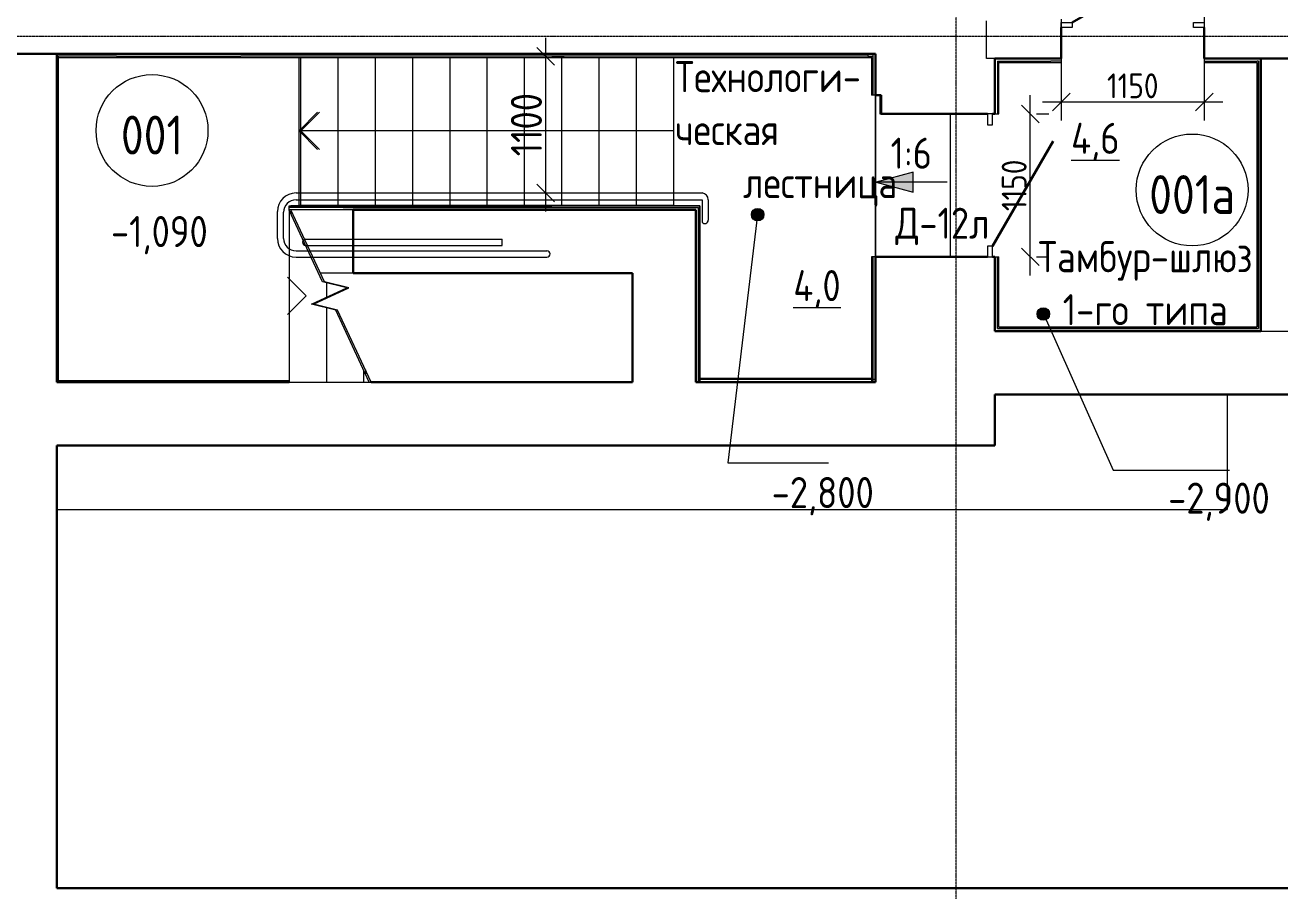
# Model space of a CAD drawing. Header units: millimetres. Extents: x 504091 to 2165846, y 135022 to 442887.
# Drawn here: x 1614382 to 1624477, y 321440 to 328407 of the extents above; entities that cross this region are included whole.
import ezdxf

# ---------------------------------------------------------------- set-up
doc = ezdxf.new("R2010")
doc.units = ezdxf.units.MM
doc.linetypes.add('ADSK_Линия сетки', pattern=[25, 20, -2.5, 0, -2.5])
doc.linetypes.add('осеваяX2', pattern=[4, 2.5, -0.5, 0.5, -0.5])
doc.layers.get('Defpoints').update_dxf_attribs({"color": 255})
for name, color, linetype, lineweight in [('Аннотация', 7, 'Continuous', 9), ('Двери', 7, 'Continuous', 20), ('Лестницы', 7, 'Continuous', 18), ('Марки дверей', 7, 'Continuous', 20), ('Марки помещений', 7, 'Continuous', 20), ('Оси', 165, 'осеваяX2', 13), ('отметки', 7, 'Continuous', 20), ('Пандусы', 7, 'Continuous', 18), ('Перекрытие', 7, 'Continuous', 18), ('размеры', 7, 'Continuous', 9), ('Стены внутренние', 7, 'Continuous', 18), ('Стены наружные', 7, 'Continuous', 18), ('Стены несущие', 7, 'Continuous', 30), ('Стены отделка', 7, 'Continuous', 30), ('Стены штриховка', 7, 'Continuous', 18), ('Стрелки вверх', 7, 'Continuous', 18)]:
    doc.layers.add(name, color=color, linetype=linetype, lineweight=lineweight)
doc.layers.add('Линии', color=7, linetype='Continuous', lineweight=9, true_color=0x00a600)
doc.layers.add('Штриховка', color=252, linetype='Continuous')
doc.styles.add('GOST Common', font='GOST_Common.ttf', dxfattribs={"width": 0.9, "height": 350})
doc.styles.add('GOST Common_1', font='GOST_Common.ttf', dxfattribs={"width": 0.9, "height": 250})
doc.styles.add('GOST Common_2', font='GOST_Common.ttf', dxfattribs={"width": 0.9, "height": 200})
doc.styles.add('GOST Common_4', font='GOST_Common.ttf', dxfattribs={"width": 0.9, "height": 200})
doc.dimstyles.new('ADSK_Основной_2_5_мм_Округление_до_1_мм', dxfattribs={"dimscale": 304.8, "dimtxt": 251.428749, "dimasz": 0.463911, "dimexe": 0.492126, "dimexo": 0.492126, "dimgap": 0.098425, "dimtad": 1, "dimdec": 0, "dimdsep": 46, "dimtxsty": 'GOST Common_1', "dimblk1": 'OBLIQUE', "dimblk2": 'OBLIQUE', "dimsah": 1, "dimcen": 0.09, "dimdle": 0.492126, "dimazin": 2, "dimtfac": 1, "dimtdec": 4, "dimtix": 1, "dimtmove": 0, "dimatfit": 3, "dimfxl": 0, "dimtvp": 1, "dimtolj": 1, "dimtzin": 0, "dimlwd": 20, "dimlwe": 20, "dimarcsym": 0})
doc.dimstyles.new('ADSK_Основной_2_мм', dxfattribs={"dimscale": 304.8, "dimtxt": 201.142999, "dimasz": 0.463911, "dimexe": 0.492126, "dimexo": 0.492126, "dimgap": 0.098425, "dimtad": 1, "dimrnd": 0.01, "dimdsep": 46, "dimtxsty": 'GOST Common_4', "dimblk1": 'OBLIQUE', "dimblk2": 'OBLIQUE', "dimsah": 1, "dimcen": 0.09, "dimdle": 0.492126, "dimazin": 2, "dimtfac": 1, "dimtdec": 4, "dimtix": 1, "dimtmove": 0, "dimatfit": 3, "dimfxl": 0, "dimtvp": 1, "dimtolj": 1, "dimtzin": 0, "dimlwd": 20, "dimlwe": 20, "dimarcsym": 0})

# ---------------------------------------------------------------- blocks, each defined once
blk = doc.blocks.new('АС_Дверь_Однопольная_Алюминиевая - 1150х2200 алюм ост EIW30 Д12л-6958117-План подвала')
at = {"layer": 'Двери'}
for p, q in [((-363, -420), (-450, -420)), ((-450, -420), (-450, -460)), ((-450, -460), (-363, -460)), ((-363, -460), (-363, -420)), ((700, -420), (613, -420)), ((613, -420), (613, -460)), ((613, -460), (700, -460)), ((700, -460), (700, -420))]:
    blk.add_line(p, q, dxfattribs=at)
at = {"layer": 'Двери', "lineweight": 30}
blk.add_line((-363, -460), (482, -948), dxfattribs=at)
blk = doc.blocks.new('АС_Дверь_Однопольная_Алюминиевая - 1150х2200 алюм ост EIW30 Д12п-6958020-План подвала')
at = {"layer": 'Двери'}
for p, q in [((-450, -98), (-363, -98)), ((-450, -138), (-450, -98)), ((-363, -98), (-363, -138)), ((613, -98), (700, -98)), ((613, -138), (613, -98)), ((700, -98), (700, -138)), ((-363, -138), (-450, -138)), ((700, -138), (613, -138))]:
    blk.add_line(p, q, dxfattribs=at)
at = {"layer": 'Двери', "lineweight": 30}
blk.add_line((613, -138), (-232, -626), dxfattribs=at)
blk = doc.blocks.new('_Oblique')
at = {"color": 0, "linetype": 'ByBlock', "lineweight": -2}
blk.add_line((-0.5, -0.5), (0.5, 0.5), dxfattribs=at)
blk = doc.blocks.new('*D4345')
at = {"layer": 'Defpoints', "color": 0, "lineweight": 20, "transparency": 16777216}
for p in [(1622369, 327692), (1622469, 327692), (1622369, 326542)]:
    blk.add_point(p, dxfattribs=at)
at = {"layer": 'размеры', "color": 0, "lineweight": 20, "transparency": 16777216}
for p, q in [((1622469, 326392), (1622469, 327842)), ((1622519, 327692), (1622619, 327692)), ((1622519, 326542), (1622619, 326542))]:
    blk.add_line(p, q, dxfattribs=at)
at = {"layer": 'размеры', "color": 0, "lineweight": 20, "transparency": 16777216, "xscale": 141.4, "yscale": 141.4, "zscale": 141.4}
for p, rotation in [((1622469, 327692), 90), ((1622469, 326542), 270)]:
    blk.add_blockref('_Oblique', p, dxfattribs=dict(at, rotation=rotation))
at = {"layer": 'размеры', "color": 0, "lineweight": 20, "transparency": 16777216, "insert": (1622339, 327117), "char_height": 200, "width": 515.47, "attachment_point": 5, "rotation": 90, "style": 'GOST Common_4'}
blk.add_mtext('\\A1;1150', dxfattribs=at)
blk = doc.blocks.new('*D4346')
at = {"layer": 'Defpoints', "color": 0, "lineweight": 20, "transparency": 16777216}
for p in [(1623868, 328825), (1622718, 328605), (1623868, 327788)]:
    blk.add_point(p, dxfattribs=at)
at = {"layer": 'размеры', "color": 0, "lineweight": 20, "transparency": 16777216}
for p, q in [((1623868, 328675), (1623868, 327638)), ((1622718, 328455), (1622718, 327638)), ((1622568, 327788), (1624018, 327788))]:
    blk.add_line(p, q, dxfattribs=at)
at = {"layer": 'размеры', "color": 0, "lineweight": 20, "transparency": 16777216, "xscale": 141.4, "yscale": 141.4, "zscale": 141.4, "rotation": 180}
blk.add_blockref('_Oblique', (1622718, 327788), dxfattribs=at)
at = {"layer": 'размеры', "color": 0, "lineweight": 20, "transparency": 16777216, "xscale": 141.4, "yscale": 141.4, "zscale": 141.4}
blk.add_blockref('_Oblique', (1623868, 327788), dxfattribs=at)
at = {"layer": 'размеры', "color": 0, "lineweight": 20, "transparency": 16777216, "insert": (1623293, 327918), "char_height": 200, "width": 515.47, "attachment_point": 5, "style": 'GOST Common_4'}
blk.add_mtext('\\A1;1150', dxfattribs=at)
blk = doc.blocks.new('*D4365')
at = {"layer": 'Defpoints', "color": 0, "lineweight": 20, "transparency": 16777216}
for p in [(1618470, 328155), (1618570, 328155), (1618470, 327056)]:
    blk.add_point(p, dxfattribs=at)
at = {"layer": 'размеры', "color": 0, "lineweight": 20, "transparency": 16777216}
for p, q in [((1618570, 326906), (1618570, 328305)), ((1618620, 328155), (1618720, 328155)), ((1618620, 327056), (1618720, 327056))]:
    blk.add_line(p, q, dxfattribs=at)
at = {"layer": 'размеры', "color": 0, "lineweight": 20, "transparency": 16777216, "xscale": 141.4, "yscale": 141.4, "zscale": 141.4}
for p, rotation in [((1618570, 328155), 90), ((1618570, 327056), 270)]:
    blk.add_blockref('_Oblique', p, dxfattribs=dict(at, rotation=rotation))
at = {"layer": 'размеры', "color": 0, "lineweight": 20, "transparency": 16777216, "insert": (1618415, 327606), "char_height": 250, "width": 644.34, "attachment_point": 5, "rotation": 90, "style": 'GOST Common_1'}
blk.add_mtext('\\A1;1100', dxfattribs=at)
blk = doc.blocks.new('оси')
at = {"layer": 'Оси', "linetype": 'ADSK_Линия сетки'}
for p, q in [((24550, -2196.5), (24550, 46378)), ((-3614.3, 22400), (62615.4, 22400))]:
    blk.add_line(p, q, dxfattribs=at)

msp = doc.modelspace()

# ---------------------------------------------------------------- hatches: boundary and pattern name
at = {"layer": 'отметки'}
h = msp.add_hatch(color=256, dxfattribs=at)
edge = h.paths.add_edge_path()
edge.add_arc((1620275.1038, 326881.3383), 50, 0, 360)
h = msp.add_hatch(color=256, dxfattribs=at)
edge = h.paths.add_edge_path()
edge.add_arc((1622573.8832, 326082.1132), 50, 0, 360)
at = {"layer": 'размеры'}
msp.add_hatch(color=256, dxfattribs=at).paths.add_polyline_path([(1621227.5799, 327143.8868), (1621527.5799, 327063.5021), (1621527.5799, 327224.2716)])

# ---------------------------------------------------------------- linework, layer by layer
at = {"layer": 'Лестницы'}
for p, q in [((1616585.4298, 326955.4968), (1616585.4298, 328143.762)), ((1616585.4298, 326955.4968), (1616585.4298, 328143.762)), ((1616600.4298, 326955.4968), (1616600.4298, 328143.762)), ((1616900.4298, 326955.4968), (1616900.4298, 328143.762)), ((1616900.4298, 326955.4968), (1616900.4298, 328143.762)), ((1617200.4298, 326955.4968), (1617200.4298, 328143.762)), ((1617200.4298, 326955.4968), (1617200.4298, 328143.762)), ((1617500.4298, 326955.4968), (1617500.4298, 328143.762)), ((1617500.4298, 326955.4968), (1617500.4298, 328143.762)), ((1617800.4298, 326955.4968), (1617800.4298, 328143.762)), ((1617800.4298, 326955.4968), (1617800.4298, 328143.762)), ((1618100.4298, 326955.4968), (1618100.4298, 328143.762)), ((1618100.4298, 326955.4968), (1618100.4298, 328143.762)), ((1618400.4298, 326955.4968), (1618400.4298, 328143.762)), ((1618400.4298, 326955.4968), (1618400.4298, 328143.762)), ((1618700.4298, 326955.4968), (1618700.4298, 328143.762)), ((1618700.4298, 326955.4968), (1618700.4298, 328143.762)), ((1619000.4298, 326955.4968), (1619000.4298, 328143.762)), ((1619000.4298, 326955.4968), (1619000.4298, 328143.762)), ((1619300.4298, 326955.4968), (1619300.4298, 328143.762)), ((1619300.4298, 326955.4968), (1619300.4298, 328143.762)), ((1619600.4298, 326955.4968), (1619600.4298, 328143.762)), ((1619600.4298, 326955.4968), (1619600.4298, 328143.762)), ((1616505.4298, 326918.6041), (1616505.4298, 325534.1778)), ((1616775.3868, 326339.6794), (1616505.4298, 326918.6041)), ((1616505.4298, 326918.6041), (1616505.4298, 325534.1778)), ((1616520.4298, 326955.4968), (1616585.4298, 326955.4968)), ((1616520.4298, 326952.0521), (1616520.4298, 326955.4968)), ((1616520.4298, 326920.0521), (1616520.4298, 326886.4365)), ((1616790.7244, 326340.4034), (1616520.4298, 326920.0521)), ((1616520.4298, 326920.0521), (1616520.4298, 326886.4365)), ((1616600.4298, 326955.4968), (1616585.4298, 326955.4968)), ((1616900.4298, 326955.4968), (1616600.4298, 326955.4968)), ((1617200.4298, 326955.4968), (1616900.4298, 326955.4968)), ((1617500.4298, 326955.4968), (1617200.4298, 326955.4968)), ((1617800.4298, 326955.4968), (1617500.4298, 326955.4968)), ((1618100.4298, 326955.4968), (1617800.4298, 326955.4968)), ((1618400.4298, 326955.4968), (1618100.4298, 326955.4968)), ((1618700.4298, 326955.4968), (1618400.4298, 326955.4968)), ((1619000.4298, 326955.4968), (1618700.4298, 326955.4968)), ((1619300.4298, 326955.4968), (1619000.4298, 326955.4968)), ((1619600.4298, 326955.4968), (1619300.4298, 326955.4968)), ((1616686.6035, 326160.3569), (1616969.8247, 326292.4251)), ((1616701.9411, 326161.0808), (1616985.1623, 326293.149)), ((1616969.8247, 326292.4251), (1616775.3868, 326339.6794)), ((1616985.1623, 326293.149), (1616790.7244, 326340.4034)), ((1616805.4298, 326332.3781), (1616805.4298, 326215.7665)), ((1616805.4298, 326332.3781), (1616805.4298, 326215.7665)), ((1616820.4298, 326333.1841), (1616820.4298, 326328.7326)), ((1616820.4298, 326333.1841), (1616820.4298, 326328.7326)), ((1616820.4298, 326222.7611), (1616820.4298, 326216.333)), ((1616820.4298, 326222.7611), (1616820.4298, 326216.333)), ((1616881.0414, 326113.1025), (1616686.6035, 326160.3569)), ((1616896.379, 326113.8265), (1616701.9411, 326161.0808)), ((1616805.4298, 326131.4784), (1616805.4298, 325534.1778)), ((1616805.4298, 326131.4784), (1616805.4298, 325534.1778)), ((1616820.4298, 326132.2844), (1616820.4298, 326127.833)), ((1616820.4298, 326132.2844), (1616820.4298, 326127.833)), ((1617150.9984, 325534.1778), (1616881.0414, 326113.1025)), ((1617166.6736, 325534.1778), (1616896.379, 326113.8265)), ((1617105.4298, 325631.9), (1617105.4298, 325534.1778)), ((1617105.4298, 325631.9), (1617105.4298, 325534.1778)), ((1617120.4298, 325633.3479), (1617120.4298, 325599.7324)), ((1617120.4298, 325633.3479), (1617120.4298, 325599.7324)), ((1616505.4298, 325534.1778), (1616805.4298, 325534.1778)), ((1616805.4298, 325534.1778), (1617105.4298, 325534.1778)), ((1617105.4298, 325534.1778), (1617150.9984, 325534.1778)), ((1617150.9984, 325534.1778), (1617166.6736, 325534.1778))]:
    msp.add_line(p, q, dxfattribs=at)
at = {"layer": 'Линии', "color": 7, "lineweight": 18}
for p, q in [((1616561.7475, 327055.762), (1619827.7958, 327055.762)), ((1616561.7475, 327000.4968), (1619827.7958, 327000.4968)), ((1619827.7958, 327000.4968), (1619827.7958, 326821.3457)), ((1619877.7958, 327000.4968), (1619877.7958, 326837.571)), ((1616411.7475, 326689.7904), (1616411.7475, 326905.762)), ((1616411.7475, 326689.7904), (1616411.7475, 326905.762)), ((1616461.7475, 326689.7904), (1616461.7475, 326900.4968)), ((1616461.7475, 326689.7904), (1616461.7475, 326900.4968)), ((1616638.5905, 326684.1778), (1618218.5905, 326684.1778)), ((1618218.5905, 326634.1778), (1618218.5905, 326684.1778)), ((1616561.7475, 326589.7904), (1618580.4298, 326589.7904)), ((1616638.5905, 326634.1778), (1618218.5905, 326634.1778)), ((1616561.7475, 326539.7904), (1618580.4298, 326539.7904))]:
    msp.add_line(p, q, dxfattribs=at)
at = {"layer": 'Линии', "color": 7}
for centre in [(1615403.0336, 327558.7035), (1623770.4224, 327080.1729)]:
    msp.add_circle(centre, 450, dxfattribs=at)
at = {"layer": 'Линии', "color": 7, "lineweight": 18}
for centre, radius, start, end in [((1616561.7475, 326905.762), 150, 90, 180), ((1616561.7475, 326900.4968), 100, 90, 180), ((1619822.2534, 327000.4968), 55.5424, 0, 84.27309447), ((1619850.1632, 326837.571), 27.6326, 215.95705684, 0), ((1616561.7475, 326689.7904), 150, 180, 270), ((1616561.7475, 326689.7904), 100, 180, 270), ((1616638.5905, 326659.1778), 25, 90, 270), ((1618580.4298, 326564.7904), 25, 270, 90)]:
    msp.add_arc(centre, radius, start, end, dxfattribs=at)
at = {"layer": 'отметки', "lineweight": 20}
for p, q in [((1620275.1038, 326881.3383), (1620035.7538, 324884.0566)), ((1622573.8832, 326082.1132), (1623136.3316, 324824.4791)), ((1620035.7538, 324884.0566), (1620844.8143, 324884.0566)), ((1623136.3316, 324824.4791), (1624072.5663, 324824.4791))]:
    msp.add_line(p, q, dxfattribs=at)
at = {"layer": 'отметки'}
for centre in [(1620275.1038, 326881.3383), (1622573.8832, 326082.1132)]:
    msp.add_circle(centre, 50, dxfattribs=at)
at = {"layer": 'Пандусы'}
for p, q in [((1621224.1513, 327842.0034), (1621224.1513, 326542.0034)), ((1621824.1513, 327692.0034), (1621824.1513, 326542.0034))]:
    msp.add_line(p, q, dxfattribs=at)
at = {"layer": 'Перекрытие'}
for p, q in [((1616585.4298, 326955.4968), (1616585.4298, 328143.762)), ((1621224.1513, 326542.0345), (1621224.1513, 327842.0034)), ((1616520.4298, 326952.0521), (1616520.4298, 326955.4968)), ((1616520.4298, 326955.4968), (1616585.4298, 326955.4968)), ((1619570.1325, 326955.4968), (1619570.0886, 326952.0521)), ((1624052.0211, 325434.8091), (1624052.0211, 324508.335)), ((1614636.7544, 324508.335), (1624052.0211, 324508.335))]:
    msp.add_line(p, q, dxfattribs=at)
at = {"layer": 'размеры'}
for p, q in [((1621527.5799, 327224.2716), (1621227.5799, 327143.8868)), ((1621527.5799, 327063.5021), (1621527.5799, 327224.2716)), ((1621227.5799, 327143.8868), (1621527.5799, 327063.5021))]:
    msp.add_line(p, q, dxfattribs=at)
at = {"layer": 'размеры', "lineweight": 20}
msp.add_line((1621799.1125, 327143.8868), (1621227.5799, 327143.8868), dxfattribs=at)
at = {"layer": 'Стены внутренние'}
for p, q in [((1621257.1513, 327842.0034), (1621257.1513, 327692.0034)), ((1621257.1513, 327692.0034), (1621269.1513, 327692.0034)), ((1622184.1513, 327691.9489), (1622204.1513, 327691.9489)), ((1617020.1431, 326410.0521), (1616758.2467, 326410.0521))]:
    msp.add_line(p, q, dxfattribs=at)
at = {"layer": 'Стены наружные'}
msp.add_line((1618613.4268, 326952.0521), (1618616.1616, 326952.0521), dxfattribs=at)
at = {"layer": 'Стены несущие'}
for p, q in [((1622718.0719, 328136.6882), (1622718.0719, 328386.6882)), ((1623868.0719, 328136.6882), (1623868.0719, 328386.6882)), ((1621224.1513, 328175.762), (1611051.7544, 328175.762)), ((1614636.7544, 328175.762), (1614636.7544, 325534.1778)), ((1621224.1513, 328175.762), (1621224.1513, 327842.0034)), ((1622184.1513, 327692.0034), (1622184.1513, 328136.6882)), ((1622184.1513, 328136.6882), (1622718.0719, 328136.6882)), ((1623868.0719, 328136.6882), (1624883.0719, 328136.6882)), ((1624323.4305, 328136.6882), (1624323.4305, 325944.8091)), ((1621269.1513, 327842.0034), (1621224.1513, 327842.0034)), ((1621269.1513, 327842.0034), (1621269.1513, 327692.0034)), ((1622124.1513, 327692.0034), (1621269.1513, 327692.0034)), ((1622184.1513, 327692.0034), (1622164.1513, 327692.0034)), ((1617020.1431, 326920.0521), (1619777.7958, 326920.0521)), ((1617020.1431, 326920.0521), (1617020.1431, 326410.0521)), ((1619777.7958, 326920.0521), (1619777.7958, 325534.1778)), ((1621224.1513, 326542.0078), (1621224.1513, 325534.1778)), ((1622124.1513, 326542.0034), (1621224.1513, 326542.0034)), ((1622184.1513, 326542.0034), (1622164.1513, 326542.0034)), ((1622184.1513, 325944.8091), (1622184.1513, 326542.0034)), ((1619267.7958, 326410.0521), (1617020.1431, 326410.0521)), ((1619267.7958, 325534.1778), (1619267.7958, 326410.0521)), ((1624323.4305, 325944.8091), (1622184.1513, 325944.8091)), ((1614636.7544, 325534.1778), (1616505.4298, 325534.1778)), ((1617166.6736, 325534.1778), (1619267.7958, 325534.1778)), ((1619777.7958, 325534.1778), (1621224.1513, 325534.1778)), ((1634009.0439, 325434.8091), (1622184.1513, 325434.8091)), ((1622184.1513, 325434.8091), (1622184.1513, 325024.1778)), ((1614636.7544, 321461.5752), (1614636.7544, 325024.1778)), ((1622184.1513, 325024.1778), (1614636.7544, 325024.1778)), ((1640038.7081, 321461.5752), (1614636.7544, 321461.5752))]:
    msp.add_line(p, q, dxfattribs=at)
at = {"layer": 'Стены отделка', "lineweight": 9}
for p, q in [((1621192.1513, 328143.762), (1614636.7544, 328143.762)), ((1614648.7544, 328155.762), (1614648.7544, 325546.1778)), ((1615116.7191, 328155.762), (1616116.7191, 328155.762)), ((1621161.7544, 328175.762), (1621161.7544, 328155.762)), ((1621161.7544, 328155.762), (1621204.1513, 328155.762)), ((1621192.1513, 328143.762), (1621192.1513, 327842.0347)), ((1621204.1513, 328155.762), (1621204.1513, 328169.762)), ((1621224.1513, 328169.762), (1621204.1513, 328169.762)), ((1622204.1513, 328116.6882), (1622214.1513, 328116.6882)), ((1622216.1513, 327691.9489), (1622216.1513, 328104.6882)), ((1622216.1513, 328104.6882), (1622718.0719, 328104.6882)), ((1622718.0719, 328116.6882), (1622633.0719, 328116.6882)), ((1622718.0719, 328136.6882), (1622718.0719, 328104.6882)), ((1623868.0719, 328136.6882), (1623868.0719, 328104.6882)), ((1623868.0719, 328116.6882), (1623933.0719, 328116.6882)), ((1624291.4305, 328104.6882), (1623868.0719, 328104.6882)), ((1624291.4305, 328104.6882), (1624291.4305, 325976.8091)), ((1624303.4305, 328116.6882), (1624293.4305, 328116.6882)), ((1624303.4305, 328116.6882), (1624303.4305, 325964.8091)), ((1621204.1513, 327842.0347), (1621192.1513, 327842.0347)), ((1621224.1513, 327842.0034), (1621204.1513, 327842.0034)), ((1622204.1513, 327842.0034), (1622204.1513, 327691.9489)), ((1622184.1513, 327692.0034), (1622204.1513, 327692.0034)), ((1622204.1513, 327691.9489), (1622216.1513, 327691.9489)), ((1616505.4298, 326920.0521), (1616505.4298, 326952.0521)), ((1616505.4298, 326952.0521), (1616939.6716, 326952.0521)), ((1618616.1616, 326940.0521), (1616505.4298, 326940.0521)), ((1617020.1431, 326920.0521), (1616505.4298, 326920.0521)), ((1618613.4268, 326952.0521), (1616939.3832, 326952.0521)), ((1616939.3832, 326940.0521), (1616939.3832, 326952.0521)), ((1616939.3832, 326940.0521), (1618613.4268, 326940.0521)), ((1616939.6716, 326940.0521), (1616939.6716, 326952.0521)), ((1618613.4268, 326940.0521), (1618613.4268, 326952.0521)), ((1619809.7958, 326952.0521), (1618616.1616, 326952.0521)), ((1618616.1616, 326940.0521), (1618616.1616, 326952.0521)), ((1618616.1616, 326940.0521), (1619797.7958, 326940.0521)), ((1619809.7958, 326952.0521), (1619809.7958, 325534.1778)), ((1621204.1513, 326542.0347), (1621192.1513, 326542.0347)), ((1621192.1513, 326542.0079), (1621192.1513, 325534.1778)), ((1621224.1513, 326542.0034), (1621204.1513, 326542.0034)), ((1622184.1513, 326542.0034), (1622204.1513, 326542.0034)), ((1622204.1513, 326541.9489), (1622216.1513, 326541.9489)), ((1622216.1513, 325976.8091), (1622216.1513, 326541.9489)), ((1622204.1513, 325964.8091), (1622204.1513, 325974.8091)), ((1622216.1513, 325976.8091), (1624291.4305, 325976.8091)), ((1622204.1513, 325964.8091), (1624303.4305, 325964.8091)), ((1614648.7544, 325546.1778), (1616505.4298, 325546.1778)), ((1619797.7958, 325566.1778), (1621204.1513, 325566.1778)), ((1621224.1513, 325554.1778), (1619797.7958, 325554.1778)), ((1619797.7958, 325554.1778), (1619797.7958, 325534.1778))]:
    msp.add_line(p, q, dxfattribs=at)
at = {"layer": 'Стены штриховка'}
for p, q in [((1622116.4504, 328136.6882), (1622116.4504, 328441.6882)), ((1615116.7191, 328155.762), (1614636.7544, 328155.762)), ((1614636.7544, 328145.762), (1621194.1513, 328145.762)), ((1614646.7544, 325544.1778), (1614646.7544, 328155.762)), ((1621161.7544, 328155.762), (1616116.7191, 328155.762)), ((1621194.1513, 328145.762), (1621194.1513, 327842.0347)), ((1621204.1513, 327842.0078), (1621204.1513, 328155.762)), ((1622184.1513, 328136.6882), (1622116.4504, 328136.6882)), ((1622204.1513, 328116.6882), (1622204.1513, 327842.0034)), ((1622214.1513, 328116.6882), (1622633.0719, 328116.6882)), ((1622214.1513, 327691.9489), (1622214.1513, 328106.6882)), ((1622214.1513, 328106.6882), (1622718.0719, 328106.6882)), ((1623868.0719, 328106.6882), (1624293.4305, 328106.6882)), ((1623933.0719, 328116.6882), (1624293.4305, 328116.6882)), ((1624293.4305, 328106.6882), (1624293.4305, 325974.8091)), ((1616939.6716, 326950.0521), (1616505.4298, 326950.0521)), ((1618613.4268, 326950.0521), (1616939.3832, 326950.0521)), ((1619797.7958, 326950.0521), (1618616.1616, 326950.0521)), ((1619797.7958, 326952.0521), (1619797.7958, 326950.0521)), ((1619797.7958, 326940.0521), (1619797.7958, 325554.1778)), ((1619807.7958, 325534.1778), (1619807.7958, 326952.0521)), ((1621194.1513, 326542.0347), (1621194.1513, 325534.1778)), ((1621204.1513, 325534.1778), (1621204.1513, 326542.0079)), ((1622204.1513, 325974.8091), (1622204.1513, 326541.996)), ((1622214.1513, 325974.8091), (1622214.1513, 326541.9489)), ((1624293.4305, 325974.8091), (1622214.1513, 325974.8091)), ((1624323.4305, 325944.8091), (1624573.4305, 325944.8091)), ((1616505.4298, 325544.1778), (1614646.7544, 325544.1778)), ((1621204.1513, 325564.1778), (1619797.7958, 325564.1778))]:
    msp.add_line(p, q, dxfattribs=at)
at = {"layer": 'Стрелки вверх'}
for p, q in [((1616585.4298, 327555.4968), (1616735.4298, 327705.4968)), ((1616600.4298, 327555.4968), (1616750.4298, 327705.4968)), ((1616600.4298, 327555.4968), (1616585.4298, 327555.4968)), ((1616585.4298, 327555.4968), (1616735.4298, 327405.4968)), ((1616900.4298, 327555.4968), (1616600.4298, 327555.4968)), ((1616600.4298, 327555.4968), (1616750.4298, 327405.4968)), ((1617200.4298, 327555.4968), (1616900.4298, 327555.4968)), ((1617500.4298, 327555.4968), (1617200.4298, 327555.4968)), ((1617800.4298, 327555.4968), (1617500.4298, 327555.4968)), ((1618100.4298, 327555.4968), (1617800.4298, 327555.4968)), ((1618400.4298, 327555.4968), (1618100.4298, 327555.4968)), ((1618700.4298, 327555.4968), (1618400.4298, 327555.4968)), ((1619000.4298, 327555.4968), (1618700.4298, 327555.4968)), ((1619300.4298, 327555.4968), (1619000.4298, 327555.4968)), ((1619600.4298, 327555.4968), (1619300.4298, 327555.4968)), ((1616643.5517, 326227.1149), (1616493.5517, 326377.1149)), ((1616643.5517, 326227.1149), (1616493.5517, 326077.1149))]:
    msp.add_line(p, q, dxfattribs=at)

# ---------------------------------------------------------------- block references
at = {"layer": 'Двери'}
for name, p, rotation in [('АС_Дверь_Однопольная_Алюминиевая - 1150х2200 алюм ост EIW30 Д12п-6958020-План подвала', (1623418.0719, 328289.1882), 180), ('АС_Дверь_Однопольная_Алюминиевая - 1150х2200 алюм ост EIW30 Д12л-6958117-План подвала', (1621704.1513, 326992.0034), 90)]:
    msp.add_blockref(name, p, dxfattribs=dict(at, rotation=rotation))
at = {"layer": 'Штриховка'}
msp.add_blockref('оси', (1597321.3197, 305918.2371), dxfattribs=at)

# ---------------------------------------------------------------- texts
at = {"layer": 'Аннотация', "lineweight": 9, "char_height": 312.5, "attachment_point": 5, "line_spacing_factor": 1.022766, "style": 'GOST Common'}
for s, insert, width in [('001', (1615403.0336, 327521.7553), 598.173535), ('001а', (1623770.4224, 327043.2248), 520.211119)]:
    msp.add_mtext(s, dxfattribs=dict(at, insert=insert, width=width))
at = {"layer": 'Марки дверей', "lineweight": 9, "insert": (1621761.2727, 326786.3497), "char_height": 250, "width": 803.7, "attachment_point": 5, "line_spacing_factor": 1.022766, "style": 'GOST Common_2'}
msp.add_mtext('\\pt450,900,1350,1800,2250,2700,3150,3600,4050,4500,4950,5400,5850,6300,6750,7200,7650,8100,8550,9000,9450,9900,10350,10800,11250,11700,12150,12600,13050,13500,13950,14400;Д-12л', dxfattribs=at)
at = {"layer": 'Марки помещений', "lineweight": 9, "char_height": 250, "line_spacing_factor": 1.022766, "style": 'GOST Common_2'}
for s, insert, width, attachment_point in [('\\pt450,900,1350,1800,2250,2700,3150,3600,4050,4500,4950,5400,5850,6300,6750,7200,7650,8100,8550,9000,9450,9900,10350,10800,11250,11700,12150,12600,13050,13500,13950,14400;Технологи-\\Pческая\\P    лестница', (1619611.6966, 328116.8096), 3845.7, 1), ('\\pt450,900,1350,1800,2250,2700,3150,3600,4050,4500,4950,5400,5850,6300,6750,7200,7650,8100,8550,9000,9450,9900,10350,10800,11250,11700,12150,12600,13050,13500,13950,14400;{\\L4,6}', (1622991.8786, 327466.3386), 423, 5), ('\\pt450,900,1350,1800,2250,2700,3150,3600,4050,4500,4950,5400,5850,6300,6750,7200,7650,8100,8550,9000,9450,9900,10350,10800,11250,11700,12150,12600,13050,13500,13950,14400;Тамбур-шлюз 1-го типа', (1623393.7923, 326329.9098), 1673.1, 5), ('\\pt450,900,1350,1800,2250,2700,3150,3600,4050,4500,4950,5400,5850,6300,6750,7200,7650,8100,8550,9000,9450,9900,10350,10800,11250,11700,12150,12600,13050,13500,13950,14400;{\\L4,0}', (1620752.6113, 326281.0885), 423, 5)]:
    msp.add_mtext(s, dxfattribs=dict(at, insert=insert, width=width, attachment_point=attachment_point))
at = {"layer": 'отметки', "lineweight": 20, "char_height": 250, "attachment_point": 1, "line_spacing_factor": 1.022761, "style": 'GOST Common_1'}
for s, insert, width in [('-1,090', (1615072.7283, 326870.2956), 977.532294), ('-2,800', (1620388.0431, 324770.2192), 1028.822569), ('-2,900', (1623577.6916, 324725.2272), 1028.822569)]:
    msp.add_mtext(s, dxfattribs=dict(at, insert=insert, width=width))
at = {"layer": 'размеры', "lineweight": 20, "insert": (1621344.8928, 327500.5939), "char_height": 250, "width": 404.288048, "attachment_point": 1, "line_spacing_factor": 1.022761, "style": 'GOST Common_1'}
msp.add_mtext('1:6', dxfattribs=at)

# ---------------------------------------------------------------- dimensions: what is measured, and where the dimension line sits
at = {"layer": 'размеры', "lineweight": 20}
dim = msp.add_linear_dim(base=(1623868.0719, 327788.3927), p1=(1622718.0719, 328604.6946), p2=(1623868.0719, 328824.548), dimstyle='ADSK_Основной_2_мм', override={"dimpost": '<>', "dimfxl": 1170.826852}, dxfattribs=at)
dim.commit()
dim.dimension.update_dxf_attribs({"geometry": '*D4346', "text_midpoint": (1623293.0719, 327918.3927)})
for base, p1, p2, dimstyle, override, picture, middle in [((1618570.0213, 328155.4968), (1618470.0364, 327055.762), (1618470.0364, 328155.4968), 'ADSK_Основной_2_5_мм_Округление_до_1_мм', {"dimpost": '<>', "dimfxl": 1099.734811}, '*D4365', (1618415.0213, 327605.6294)), ((1622468.5568, 327692.0034), (1622368.5719, 326542.0034), (1622368.5719, 327692.0034), 'ADSK_Основной_2_мм', {"dimpost": '<>', "dimfxl": 1150}, '*D4345', (1622338.5568, 327117.0034))]:
    dim = msp.add_linear_dim(base=base, p1=p1, p2=p2, angle=90, dimstyle=dimstyle, override=override, dxfattribs=at)
    dim.commit()
    dim.dimension.update_dxf_attribs({"geometry": picture, "text_midpoint": middle})

doc.saveas('drawing.dxf')
